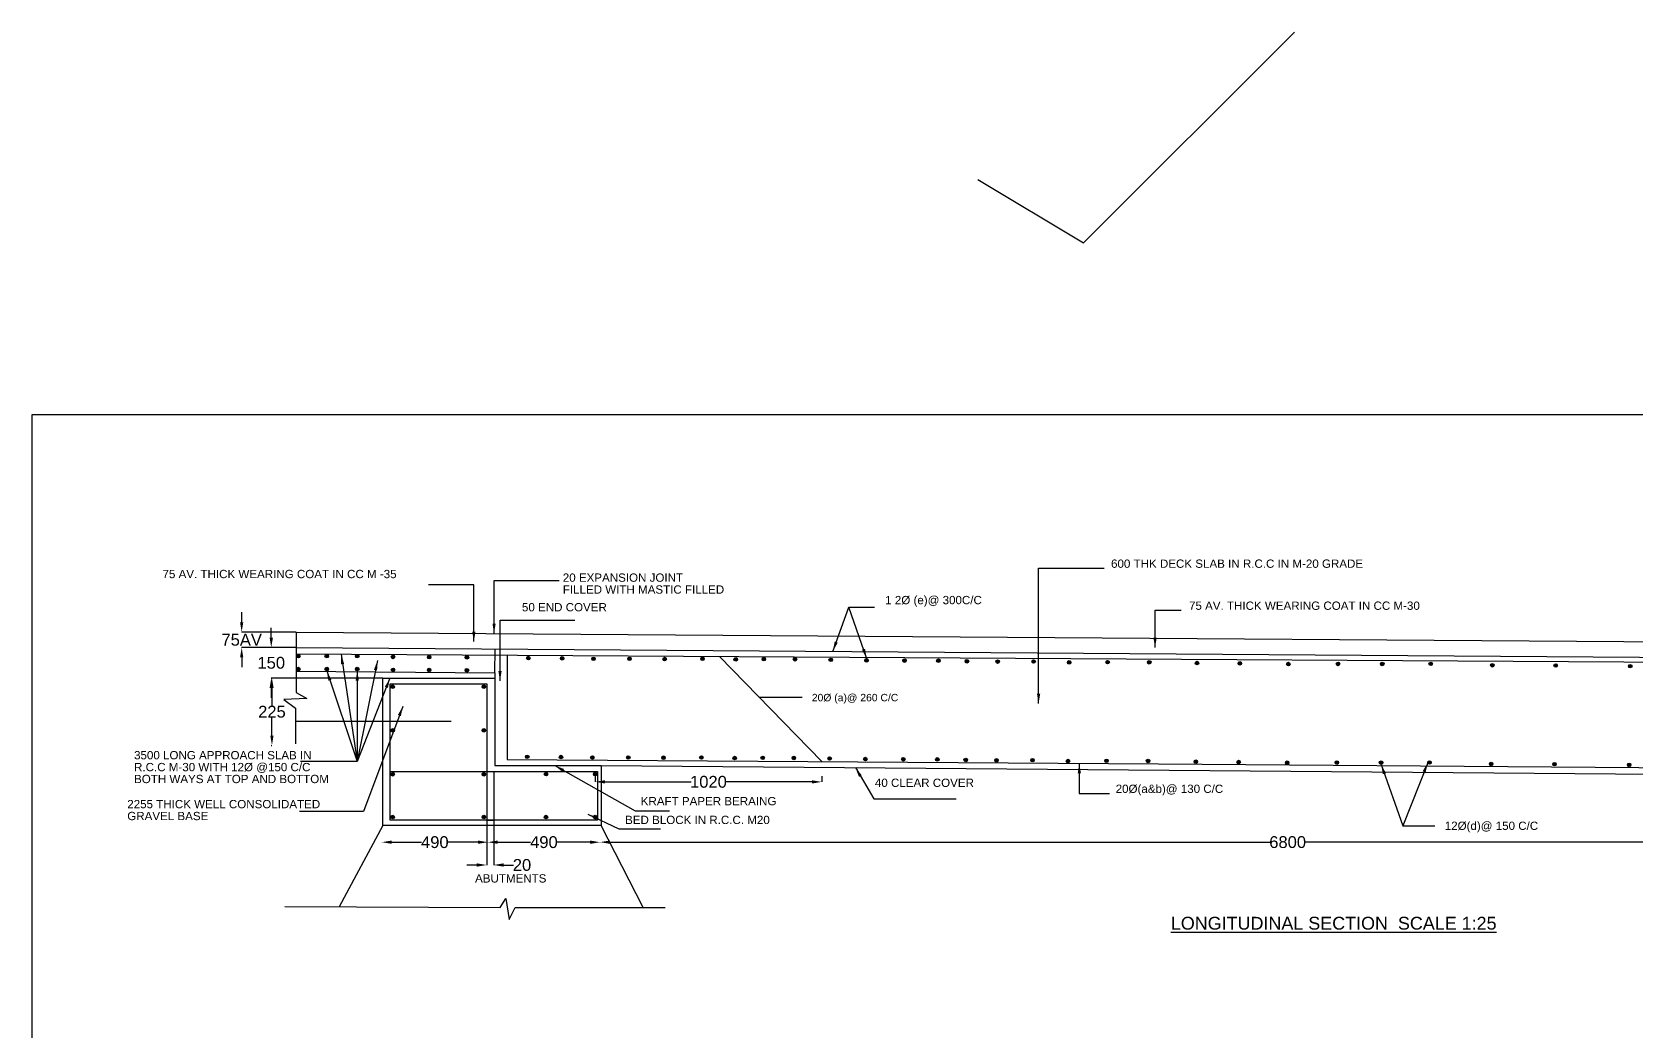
# Model space of a CAD drawing. Header units: inches. Extents: x 2768 to 15403, y -6280 to 4730.
# Drawn here: x 2768 to 10904, y -342 to 4730 of the extents above; entities that cross this region are included whole.
import ezdxf

# ---------------------------------------------------------------- set-up
doc = ezdxf.new("R2010")
doc.units = ezdxf.units.IN
doc.header["$MEASUREMENT"] = 0
doc.layers.add('DRAWING', color=7, linetype='Continuous')
doc.styles.get("Standard").update_dxf_attribs({"font": 'arial.ttf'})
doc.dimstyles.get("Standard").update_dxf_attribs({"dimtxt": 60, "dimasz": 50, "dimexe": 0.18, "dimexo": 0.0625, "dimgap": 0.09, "dimtad": 0, "dimtih": 1, "dimtoh": 1, "dimdec": 4, "dimzin": 0, "dimdsep": 46, "dimtxsty": 'Standard', "dimcen": 0.09, "dimadec": 0, "dimazin": 0, "dimtfac": 1, "dimtdec": 4, "dimtofl": 0, "dimtmove": 0, "dimatfit": 3, "dimfxl": 1, "dimtolj": 1, "dimtzin": 0, "dimarcsym": 0})

# ---------------------------------------------------------------- blocks, each defined once
blk = doc.blocks.new('*D4')
at = {"layer": 'Defpoints', "color": 0, "transparency": 16777216}
for p in [(4541.3, 620.4), (5078.7, 620.4), (5078.7, 620.4)]:
    blk.add_point(p, dxfattribs=at)
at = {"layer": 'DRAWING', "color": 0, "lineweight": -2, "transparency": 16777216}
for p, q in [((4541.3, 620.5), (4541.3, 620.6)), ((4591.3, 620.4), (4742.5, 620.4)), ((5028.7, 620.4), (4877.5, 620.4)), ((5078.7, 620.5), (5078.7, 620.6))]:
    blk.add_line(p, q, dxfattribs=at)
at = {"layer": 'DRAWING', "color": 0, "transparency": 16777216}
for points in [[(4591.3, 628.7), (4591.3, 612.1), (4541.3, 620.4)], [(5028.7, 628.7), (5028.7, 612.1), (5078.7, 620.4)]]:
    blk.add_solid(points, dxfattribs=at)
at = {"layer": 'DRAWING', "color": 0, "transparency": 16777216, "insert": (4810, 620.4), "char_height": 60, "attachment_point": 5}
blk.add_mtext('\\A1;490', dxfattribs=at)
blk = doc.blocks.new('*D5')
at = {"layer": 'Defpoints', "color": 0, "transparency": 16777216}
for p in [(5078.7, 620.4), (5647.3, 620.4), (5647.3, 620.4)]:
    blk.add_point(p, dxfattribs=at)
at = {"layer": 'DRAWING', "color": 0, "lineweight": -2, "transparency": 16777216}
for p, q in [((5078.7, 620.5), (5078.7, 620.6)), ((5128.7, 620.4), (5295.5, 620.4)), ((5597.3, 620.4), (5430.5, 620.4)), ((5647.3, 620.5), (5647.3, 620.6))]:
    blk.add_line(p, q, dxfattribs=at)
at = {"layer": 'DRAWING', "color": 0, "transparency": 16777216}
for points in [[(5128.7, 628.7), (5128.7, 612.1), (5078.7, 620.4)], [(5597.3, 628.7), (5597.3, 612.1), (5647.3, 620.4)]]:
    blk.add_solid(points, dxfattribs=at)
at = {"layer": 'DRAWING', "color": 0, "transparency": 16777216, "insert": (5363, 620.4), "char_height": 60, "attachment_point": 5}
blk.add_mtext('\\A1;490', dxfattribs=at)
blk = doc.blocks.new('*D6')
at = {"layer": 'Defpoints', "color": 0, "transparency": 16777216}
for p in [(5647.3, 620.4), (12620, 620.6), (12620, 603.4)]:
    blk.add_point(p, dxfattribs=at)
at = {"layer": 'DRAWING', "color": 0, "lineweight": -2, "transparency": 16777216}
for p, q in [((5647.3, 620.5), (5647.3, 620.8)), ((5697.3, 620.6), (9043.9, 620.6)), ((12570, 620.6), (9223.4, 620.6)), ((12620, 603.5), (12620, 620.8))]:
    blk.add_line(p, q, dxfattribs=at)
at = {"layer": 'DRAWING', "color": 0, "transparency": 16777216}
for points in [[(5697.3, 628.9), (5697.3, 612.2), (5647.3, 620.6)], [(12570, 628.9), (12570, 612.2), (12620, 620.6)]]:
    blk.add_solid(points, dxfattribs=at)
at = {"layer": 'DRAWING', "color": 0, "transparency": 16777216, "insert": (9133.7, 620.6), "char_height": 60, "attachment_point": 5}
blk.add_mtext('\\A1;6800', dxfattribs=at)
blk = doc.blocks.new('*D12')
at = {"layer": 'Defpoints', "color": 0, "transparency": 16777216}
for p in [(4107.4, 1686.5), (3830.7, 1607.5), (4107.4, 1607.5)]:
    blk.add_point(p, dxfattribs=at)
at = {"layer": 'DRAWING', "color": 0, "lineweight": -2, "transparency": 16777216}
for p, q in [((3830.7, 1736.5), (3830.7, 1786.5)), ((4107.3, 1686.5), (3830.5, 1686.5)), ((4107.3, 1607.5), (3830.5, 1607.5)), ((3830.7, 1557.5), (3830.7, 1507.5))]:
    blk.add_line(p, q, dxfattribs=at)
at = {"layer": 'DRAWING', "color": 0, "transparency": 16777216}
for points in [[(3822.3, 1736.5), (3839, 1736.5), (3830.7, 1686.5)], [(3822.3, 1557.5), (3839, 1557.5), (3830.7, 1607.5)]]:
    blk.add_solid(points, dxfattribs=at)
at = {"layer": 'DRAWING', "color": 0, "transparency": 16777216, "insert": (3830.7, 1647), "char_height": 60, "attachment_point": 5}
blk.add_mtext('\\A1;75AV', dxfattribs=at)
blk = doc.blocks.new('*D13')
at = {"layer": 'Defpoints', "color": 0, "transparency": 16777216}
for p in [(4107.3, 1607.5), (3980.6, 1452.6), (4107.3, 1452.6)]:
    blk.add_point(p, dxfattribs=at)
at = {"layer": 'DRAWING', "color": 0, "lineweight": -2, "transparency": 16777216}
for p, q in [((3980.6, 1657.5), (3980.6, 1707.5)), ((4107.3, 1607.5), (3980.4, 1607.5)), ((4107.3, 1452.6), (3980.4, 1452.6)), ((3980.6, 1402.6), (3980.6, 1352.6))]:
    blk.add_line(p, q, dxfattribs=at)
at = {"layer": 'DRAWING', "color": 0, "transparency": 16777216}
for points in [[(3972.3, 1657.5), (3989, 1657.5), (3980.6, 1607.5)], [(3972.3, 1402.6), (3989, 1402.6), (3980.6, 1452.6)]]:
    blk.add_solid(points, dxfattribs=at)
at = {"layer": 'DRAWING', "color": 0, "transparency": 16777216, "insert": (3980.6, 1530.1), "char_height": 60, "attachment_point": 5}
blk.add_mtext('\\A1;150', dxfattribs=at)
blk = doc.blocks.new('*D14')
at = {"layer": 'Defpoints', "color": 0, "transparency": 16777216}
for p in [(3980.6, 1452.6), (3980.6, 1111.4), (3984.1, 1111.4)]:
    blk.add_point(p, dxfattribs=at)
at = {"layer": 'DRAWING', "color": 0, "lineweight": -2, "transparency": 16777216}
for p, q in [((3980.7, 1452.6), (3984.3, 1452.6)), ((3984.1, 1402.6), (3984.1, 1312.7)), ((3984.1, 1161.4), (3984.1, 1251.3)), ((3980.7, 1111.4), (3984.3, 1111.4))]:
    blk.add_line(p, q, dxfattribs=at)
at = {"layer": 'DRAWING', "color": 0, "transparency": 16777216}
for points in [[(3975.8, 1402.6), (3992.5, 1402.6), (3984.1, 1452.6)], [(3975.8, 1161.4), (3992.5, 1161.4), (3984.1, 1111.4)]]:
    blk.add_solid(points, dxfattribs=at)
at = {"layer": 'DRAWING', "color": 0, "transparency": 16777216, "insert": (3984.1, 1282), "char_height": 60, "attachment_point": 5}
blk.add_mtext('\\A1;225', dxfattribs=at)
blk = doc.blocks.new('*D15')
at = {"layer": 'Defpoints', "color": 0, "transparency": 16777216}
for p in [(5622.8, 956.3), (6771.6, 956.3), (6771.6, 926.4)]:
    blk.add_point(p, dxfattribs=at)
at = {"layer": 'DRAWING', "color": 0, "lineweight": -2, "transparency": 16777216}
for p, q in [((5622.8, 956.2), (5622.8, 926.2)), ((5672.8, 926.4), (6110.4, 926.4)), ((6721.6, 926.4), (6283.9, 926.4)), ((6771.6, 956.2), (6771.6, 926.2))]:
    blk.add_line(p, q, dxfattribs=at)
at = {"layer": 'DRAWING', "color": 0, "transparency": 16777216}
for points in [[(5672.8, 934.7), (5672.8, 918.1), (5622.8, 926.4)], [(6721.6, 934.7), (6721.6, 918.1), (6771.6, 926.4)]]:
    blk.add_solid(points, dxfattribs=at)
at = {"layer": 'DRAWING', "color": 0, "transparency": 16777216, "insert": (6197.2, 926.4), "char_height": 60, "attachment_point": 5}
blk.add_mtext('\\A1;1020', dxfattribs=at)
blk = doc.blocks.new('*D19')
at = {"layer": 'Defpoints', "color": 0, "transparency": 16777216}
for p in [(5072.8, 732.2), (5108.4, 732.2), (5108.4, 504.7)]:
    blk.add_point(p, dxfattribs=at)
at = {"layer": 'DRAWING', "color": 0, "lineweight": -2, "transparency": 16777216}
for p, q in [((5072.8, 732.1), (5072.8, 504.5)), ((5108.4, 732.1), (5108.4, 504.5)), ((5022.8, 504.7), (4972.8, 504.7)), ((5158.4, 504.7), (5208.4, 504.7))]:
    blk.add_line(p, q, dxfattribs=at)
at = {"layer": 'DRAWING', "color": 0, "transparency": 16777216}
for points in [[(5022.8, 513), (5022.8, 496.3), (5072.8, 504.7)], [(5158.4, 513), (5158.4, 496.3), (5108.4, 504.7)]]:
    blk.add_solid(points, dxfattribs=at)
at = {"layer": 'DRAWING', "color": 0, "transparency": 16777216, "insert": (5251.9, 504.7), "char_height": 60, "attachment_point": 5}
blk.add_mtext('\\A1;20', dxfattribs=at)

msp = doc.modelspace()

# ---------------------------------------------------------------- hatches: boundary and pattern name
at = {"layer": 'DRAWING'}
h = msp.add_hatch(color=256, dxfattribs=at)
edge = h.paths.add_edge_path()
edge.add_arc((4117.95199, 1563.93519), 9.04123, 0, 360)
h = msp.add_hatch(color=256, dxfattribs=at)
edge = h.paths.add_edge_path()
edge.add_arc((4262.05612, 1563.93519), 9.04123, 0, 360)
h = msp.add_hatch(color=256, dxfattribs=at)
edge = h.paths.add_edge_path()
edge.add_arc((4416.59461, 1563.93519), 9.04123, 0, 360)
h = msp.add_hatch(color=256, dxfattribs=at)
edge = h.paths.add_edge_path()
edge.add_arc((4598.17656, 1560.35274), 9.04123, 0, 360)
h = msp.add_hatch(color=256, dxfattribs=at)
edge = h.paths.add_edge_path()
edge.add_arc((4781.00834, 1559.22521), 9.04123, 0, 360)
h = msp.add_hatch(color=256, dxfattribs=at)
edge = h.paths.add_edge_path()
edge.add_arc((4972.489, 1558.11043), 9.04123, 0, 360)
h = msp.add_hatch(color=256, dxfattribs=at)
edge = h.paths.add_edge_path()
edge.add_arc((5284.17733, 1554.16866), 9.04123, 0, 360)
h = msp.add_hatch(color=256, dxfattribs=at)
edge = h.paths.add_edge_path()
edge.add_arc((5455.41509, 1552.75566), 9.04123, 0, 360)
h = msp.add_hatch(color=256, dxfattribs=at)
edge = h.paths.add_edge_path()
edge.add_arc((5614.43484, 1550.7105), 9.04123, 0, 360)
h = msp.add_hatch(color=256, dxfattribs=at)
edge = h.paths.add_edge_path()
edge.add_arc((5796.68508, 1550.45274), 9.04123, 0, 360)
h = msp.add_hatch(color=256, dxfattribs=at)
edge = h.paths.add_edge_path()
edge.add_arc((5975.08451, 1549.1364), 9.04123, 0, 360)
h = msp.add_hatch(color=256, dxfattribs=at)
edge = h.paths.add_edge_path()
edge.add_arc((6166.98962, 1550.41714), 9.04123, 0, 360)
h = msp.add_hatch(color=256, dxfattribs=at)
edge = h.paths.add_edge_path()
edge.add_arc((6335.63899, 1547.72135), 9.04123, 0, 360)
h = msp.add_hatch(color=256, dxfattribs=at)
edge = h.paths.add_edge_path()
edge.add_arc((6477.97907, 1549.06925), 9.04123, 0, 360)
h = msp.add_hatch(color=256, dxfattribs=at)
edge = h.paths.add_edge_path()
edge.add_arc((6635.83487, 1548.3953), 9.04123, 0, 360)
h = msp.add_hatch(color=256, dxfattribs=at)
edge = h.paths.add_edge_path()
edge.add_arc((6817.21185, 1545.35974), 9.04123, 0, 360)
h = msp.add_hatch(color=256, dxfattribs=at)
edge = h.paths.add_edge_path()
edge.add_arc((6998.44081, 1542.39161), 9.04123, 0, 360)
h = msp.add_hatch(color=256, dxfattribs=at)
edge = h.paths.add_edge_path()
edge.add_arc((7190.95948, 1541.79796), 9.04123, 0, 360)
h = msp.add_hatch(color=256, dxfattribs=at)
edge = h.paths.add_edge_path()
edge.add_arc((7363.14738, 1541.20244), 9.04123, 0, 360)
h = msp.add_hatch(color=256, dxfattribs=at)
edge = h.paths.add_edge_path()
edge.add_arc((7507.53638, 1538.23429), 9.04123, 0, 360)
h = msp.add_hatch(color=256, dxfattribs=at)
edge = h.paths.add_edge_path()
edge.add_arc((7845.8532, 1537.05085), 9.04123, 0, 360)
h = msp.add_hatch(color=256, dxfattribs=at)
edge = h.paths.add_edge_path()
edge.add_arc((4117.95199, 1498.51685), 9.04123, 0, 360)
h = msp.add_hatch(color=256, dxfattribs=at)
edge = h.paths.add_edge_path()
edge.add_arc((4262.05612, 1498.51685), 9.04123, 0, 360)
h = msp.add_hatch(color=256, dxfattribs=at)
edge = h.paths.add_edge_path()
edge.add_arc((4416.59461, 1498.51685), 9.04123, 0, 360)
h = msp.add_hatch(color=256, dxfattribs=at)
edge = h.paths.add_edge_path()
edge.add_arc((4598.17656, 1494.9344), 9.04123, 0, 360)
h = msp.add_hatch(color=256, dxfattribs=at)
edge = h.paths.add_edge_path()
edge.add_arc((4781.00834, 1493.80687), 9.04123, 0, 360)
h = msp.add_hatch(color=256, dxfattribs=at)
edge = h.paths.add_edge_path()
edge.add_arc((4972.489, 1492.69209), 9.04123, 0, 360)
h = msp.add_hatch(color=256, dxfattribs=at)
edge = h.paths.add_edge_path()
edge.add_arc((7663.215, 1536.4534), 9.04123, 0, 360)
h = msp.add_hatch(color=256, dxfattribs=at)
edge = h.paths.add_edge_path()
edge.add_arc((8025.89384, 1532.30183), 9.04123, 0, 360)
h = msp.add_hatch(color=256, dxfattribs=at)
edge = h.paths.add_edge_path()
edge.add_arc((8221.09897, 1533.48431), 9.04123, 0, 360)
h = msp.add_hatch(color=256, dxfattribs=at)
edge = h.paths.add_edge_path()
edge.add_arc((8432.03762, 1532.89069), 9.04123, 0, 360)
h = msp.add_hatch(color=256, dxfattribs=at)
edge = h.paths.add_edge_path()
edge.add_arc((8673.87428, 1529.32891), 9.04123, 0, 360)
h = msp.add_hatch(color=256, dxfattribs=at)
edge = h.paths.add_edge_path()
edge.add_arc((8891.15757, 1527.36688), 9.04123, 0, 360)
h = msp.add_hatch(color=256, dxfattribs=at)
edge = h.paths.add_edge_path()
edge.add_arc((9137.30565, 1523.81695), 9.04123, 0, 360)
h = msp.add_hatch(color=256, dxfattribs=at)
edge = h.paths.add_edge_path()
edge.add_arc((9389.12922, 1524.7614), 9.04123, 0, 360)
h = msp.add_hatch(color=256, dxfattribs=at)
edge = h.paths.add_edge_path()
edge.add_arc((9613.34156, 1524.62463), 9.04123, 0, 360)
h = msp.add_hatch(color=256, dxfattribs=at)
edge = h.paths.add_edge_path()
edge.add_arc((9858.83338, 1525.19633), 9.04123, 0, 360)
h = msp.add_hatch(color=256, dxfattribs=at)
edge = h.paths.add_edge_path()
edge.add_arc((10171.39338, 1517.71908), 9.04123, 0, 360)
h = msp.add_hatch(color=256, dxfattribs=at)
edge = h.paths.add_edge_path()
edge.add_arc((10492.64591, 1516.72105), 9.04123, 0, 360)
h = msp.add_hatch(color=256, dxfattribs=at)
edge = h.paths.add_edge_path()
edge.add_arc((10870.75348, 1513.10265), 9.04123, 0, 360)
h = msp.add_hatch(color=256, dxfattribs=at)
edge = h.paths.add_edge_path()
edge.add_arc((4596.36886, 1409.27709), 9.04123, 0, 360)
h = msp.add_hatch(color=256, dxfattribs=at)
edge = h.paths.add_edge_path()
edge.add_arc((5058.33628, 1409.21796), 9.04123, 0, 360)
h = msp.add_hatch(color=256, dxfattribs=at)
edge = h.paths.add_edge_path()
edge.add_arc((4596.36886, 1187.76985), 9.04123, 0, 360)
h = msp.add_hatch(color=256, dxfattribs=at)
edge = h.paths.add_edge_path()
edge.add_arc((5058.33628, 1187.71072), 9.04123, 0, 360)
h = msp.add_hatch(color=256, dxfattribs=at)
edge = h.paths.add_edge_path()
edge.add_arc((5278.38538, 1053.64476), 9.04123, 0, 360)
h = msp.add_hatch(color=256, dxfattribs=at)
edge = h.paths.add_edge_path()
edge.add_arc((5449.62314, 1052.23175), 9.04123, 0, 360)
h = msp.add_hatch(color=256, dxfattribs=at)
edge = h.paths.add_edge_path()
edge.add_arc((5608.6429, 1050.18659), 9.04123, 0, 360)
h = msp.add_hatch(color=256, dxfattribs=at)
edge = h.paths.add_edge_path()
edge.add_arc((5790.89314, 1049.92884), 9.04123, 0, 360)
h = msp.add_hatch(color=256, dxfattribs=at)
edge = h.paths.add_edge_path()
edge.add_arc((6161.19767, 1049.89324), 9.04123, 0, 360)
h = msp.add_hatch(color=256, dxfattribs=at)
edge = h.paths.add_edge_path()
edge.add_arc((5969.29257, 1048.61249), 9.04123, 0, 360)
h = msp.add_hatch(color=256, dxfattribs=at)
edge = h.paths.add_edge_path()
edge.add_arc((6329.84704, 1047.19745), 9.04123, 0, 360)
h = msp.add_hatch(color=256, dxfattribs=at)
edge = h.paths.add_edge_path()
edge.add_arc((6472.18712, 1048.54534), 9.04123, 0, 360)
h = msp.add_hatch(color=256, dxfattribs=at)
edge = h.paths.add_edge_path()
edge.add_arc((6630.04292, 1047.87139), 9.04123, 0, 360)
h = msp.add_hatch(color=256, dxfattribs=at)
edge = h.paths.add_edge_path()
edge.add_arc((6811.4199, 1044.83583), 9.04123, 0, 360)
h = msp.add_hatch(color=256, dxfattribs=at)
edge = h.paths.add_edge_path()
edge.add_arc((6992.64886, 1041.86771), 9.04123, 0, 360)
h = msp.add_hatch(color=256, dxfattribs=at)
edge = h.paths.add_edge_path()
edge.add_arc((7185.16753, 1041.27406), 9.04123, 0, 360)
h = msp.add_hatch(color=256, dxfattribs=at)
edge = h.paths.add_edge_path()
edge.add_arc((7357.35543, 1040.67854), 9.04123, 0, 360)
h = msp.add_hatch(color=256, dxfattribs=at)
edge = h.paths.add_edge_path()
edge.add_arc((7501.74443, 1037.71038), 9.04123, 0, 360)
h = msp.add_hatch(color=256, dxfattribs=at)
edge = h.paths.add_edge_path()
edge.add_arc((7657.42305, 1035.92949), 9.04123, 0, 360)
h = msp.add_hatch(color=256, dxfattribs=at)
edge = h.paths.add_edge_path()
edge.add_arc((7840.06125, 1036.52694), 9.04123, 0, 360)
h = msp.add_hatch(color=256, dxfattribs=at)
edge = h.paths.add_edge_path()
edge.add_arc((8020.10189, 1031.77793), 9.04123, 0, 360)
h = msp.add_hatch(color=256, dxfattribs=at)
edge = h.paths.add_edge_path()
edge.add_arc((8215.30702, 1032.9604), 9.04123, 0, 360)
h = msp.add_hatch(color=256, dxfattribs=at)
edge = h.paths.add_edge_path()
edge.add_arc((8426.24567, 1032.36678), 9.04123, 0, 360)
h = msp.add_hatch(color=256, dxfattribs=at)
edge = h.paths.add_edge_path()
edge.add_arc((8668.08233, 1028.80501), 9.04123, 0, 360)
h = msp.add_hatch(color=256, dxfattribs=at)
edge = h.paths.add_edge_path()
edge.add_arc((8885.36563, 1026.84297), 9.04123, 0, 360)
h = msp.add_hatch(color=256, dxfattribs=at)
edge = h.paths.add_edge_path()
edge.add_arc((9131.51371, 1023.29305), 9.04123, 0, 360)
h = msp.add_hatch(color=256, dxfattribs=at)
edge = h.paths.add_edge_path()
edge.add_arc((9383.33727, 1024.2375), 9.04123, 0, 360)
h = msp.add_hatch(color=256, dxfattribs=at)
edge = h.paths.add_edge_path()
edge.add_arc((9607.54962, 1024.10073), 9.04123, 0, 360)
h = msp.add_hatch(color=256, dxfattribs=at)
edge = h.paths.add_edge_path()
edge.add_arc((9853.04144, 1024.67243), 9.04123, 0, 360)
h = msp.add_hatch(color=256, dxfattribs=at)
edge = h.paths.add_edge_path()
edge.add_arc((10165.60143, 1017.19517), 9.04123, 0, 360)
h = msp.add_hatch(color=256, dxfattribs=at)
edge = h.paths.add_edge_path()
edge.add_arc((10486.85397, 1016.19714), 9.04123, 0, 360)
h = msp.add_hatch(color=256, dxfattribs=at)
edge = h.paths.add_edge_path()
edge.add_arc((10864.96153, 1012.57874), 9.04123, 0, 360)
h = msp.add_hatch(color=256, dxfattribs=at)
edge = h.paths.add_edge_path()
edge.add_arc((4596.36886, 965.05077), 9.04123, 0, 360)
h = msp.add_hatch(color=256, dxfattribs=at)
edge = h.paths.add_edge_path()
edge.add_arc((5058.33628, 964.99164), 9.04123, 0, 360)
h = msp.add_hatch(color=256, dxfattribs=at)
edge = h.paths.add_edge_path()
edge.add_arc((5373.89119, 965.33928), 9.04123, 0, 360)
h = msp.add_hatch(color=256, dxfattribs=at)
edge = h.paths.add_edge_path()
edge.add_arc((5622.76683, 965.33928), 9.04123, 0, 360)
h = msp.add_hatch(color=256, dxfattribs=at)
edge = h.paths.add_edge_path()
edge.add_arc((4596.36886, 748.05183), 9.04123, 0, 360)
h = msp.add_hatch(color=256, dxfattribs=at)
edge = h.paths.add_edge_path()
edge.add_arc((5058.33628, 747.9927), 9.04123, 0, 360)
h = msp.add_hatch(color=256, dxfattribs=at)
edge = h.paths.add_edge_path()
edge.add_arc((5373.89119, 747.9927), 9.04123, 0, 360)
h = msp.add_hatch(color=256, dxfattribs=at)
edge = h.paths.add_edge_path()
edge.add_arc((5622.76683, 747.9927), 9.04123, 0, 360)

# ---------------------------------------------------------------- linework, layer by layer
msp.add_lwpolyline([(7563.17363, 3981.18441), (8098.17914, 3660.41043), (9168.19015, 4729.65709)])
for points in [[(2768.08657, 2789.24466), (15366.60707, 2789.24466), (15366.60707, -6280.31731), (2768.08657, -6280.31731)], [(4582.71764, 1423.84735), (5072.84411, 1423.84735), (5072.84411, 732.18714), (4582.71764, 732.18714)], [(4582.71764, 979.31016), (5634.06267, 979.31016), (5634.06267, 732.18714), (4582.71764, 732.18714)]]:
    msp.add_lwpolyline(points, close=True, dxfattribs=at)
for points in [[(4107.40411, 1686.51344), (4107.40411, 1379.8482), (4160.6705, 1349.91573), (4044.95884, 1344.02862), (4102.83825, 1300.95003), (4102.83825, 1118.98381)], [(4107.40411, 1686.51344), (14204.99642, 1615.58962), (14204.99642, 1536.1214), (14204.99642, 1310.73385), (14146.87093, 1280.69655), (14248.25608, 1266.72571), (14197.91314, 1229.70296), (14197.91314, 1040.24243)], [(4107.40411, 1607.53487), (14204.99642, 1536.1214)], [(4107.40411, 1487.27865), (5114.90317, 1479.91959), (5115.75527, 1600.40348)], [(14204.99642, 1513.40728), (4107.40411, 1574.94023)], [(5176.10904, 1568.42773), (5176.10904, 1040.71357), (8478.85787, 1017.08118), (11578.81839, 993.86122), (13169.60884, 987.7709), (13172.85031, 1519.697)], [(6771.3714, 1029.29887), (6252.44445, 1561.86873)], [(5114.90317, 1479.91959), (5114.90317, 1009.00293), (5653.92901, 1009.00293), (5653.92901, 704.57019), (4546.04186, 704.57019), (4546.04186, 1452.59162), (4107.40411, 1452.59162)], [(4546.04186, 1452.59162), (5114.90317, 1452.59162)], [(5653.92901, 1009.00293), (12646.05611, 952.58211), (12645.22021, 650.69694), (13743.07863, 650.70567), (13754.4143, 1391.7651), (14204.99642, 1391.7651)], [(6452.97351, 1356.06764), (6671.50387, 1356.06764)], [(4102.83825, 1235.10335), (4892.44055, 1235.10335)], [(5108.39016, 979.31016), (5108.39016, 704.57019)], [(4546.04186, 704.57019), (4325.65138, 293.0208)], [(5072.84411, 732.18714), (5108.39016, 732.18714)], [(5865.74339, 289.22656), (5653.92901, 704.57019)], [(4049.18709, 294.30692), (5141.26185, 289.22656), (5170.76321, 335.13689), (5187.21593, 228.57962), (5217.85201, 289.22656), (5977.67936, 289.22656)]]:
    msp.add_lwpolyline(points, dxfattribs=at)
for centre in [(4117.95199, 1563.93519), (4262.05612, 1563.93519), (4416.59461, 1563.93519), (4598.17656, 1560.35274), (4781.00834, 1559.22521), (4972.489, 1558.11043), (5284.17733, 1554.16866), (5455.41509, 1552.75566), (5614.43484, 1550.7105), (5796.68508, 1550.45274), (5975.08451, 1549.1364), (6166.98962, 1550.41714), (6335.63899, 1547.72135), (6477.97907, 1549.06925), (6635.83487, 1548.3953), (6817.21185, 1545.35974), (6998.44081, 1542.39161), (7190.95948, 1541.79796), (7363.14738, 1541.20244), (7507.53638, 1538.23429), (7845.8532, 1537.05085), (4117.95199, 1498.51685), (4262.05612, 1498.51685), (4416.59461, 1498.51685), (4598.17656, 1494.9344), (4781.00834, 1493.80687), (4972.489, 1492.69209), (7663.215, 1536.4534), (8025.89384, 1532.30183), (8221.09897, 1533.48431), (8432.03762, 1532.89069), (8673.87428, 1529.32891), (8891.15757, 1527.36688), (9137.30565, 1523.81695), (9389.12922, 1524.7614), (9613.34156, 1524.62463), (9858.83338, 1525.19633), (10171.39338, 1517.71908), (10492.64591, 1516.72105), (10870.75348, 1513.10265), (4596.36886, 1409.27709), (5058.33628, 1409.21796), (4596.36886, 1187.76985), (5058.33628, 1187.71072), (5278.38538, 1053.64476), (5449.62314, 1052.23175), (5608.6429, 1050.18659), (5790.89314, 1049.92884), (6161.19767, 1049.89324), (5969.29257, 1048.61249), (6329.84704, 1047.19745), (6472.18712, 1048.54534), (6630.04292, 1047.87139), (6811.4199, 1044.83583), (6992.64886, 1041.86771), (7185.16753, 1041.27406), (7357.35543, 1040.67854), (7501.74443, 1037.71038), (7657.42305, 1035.92949), (7840.06125, 1036.52694), (8020.10189, 1031.77793), (8215.30702, 1032.9604), (8426.24567, 1032.36678), (8668.08233, 1028.80501), (8885.36563, 1026.84297), (9131.51371, 1023.29305), (9383.33727, 1024.2375), (9607.54962, 1024.10073), (9853.04144, 1024.67243), (10165.60143, 1017.19517), (10486.85397, 1016.19714), (10864.96153, 1012.57874), (4596.36886, 965.05077), (5058.33628, 964.99164), (5373.89119, 965.33928), (5622.76683, 965.33928), (4596.36886, 748.05183), (5058.33628, 747.9927), (5373.89119, 747.9927), (5622.76683, 747.9927)]:
    msp.add_circle(centre, 9.04123, dxfattribs=at)

# ---------------------------------------------------------------- texts
for s, height, p in [('600 THK DECK SLAB IN R.C.C IN M-20 GRADE', 42, (8238.37086, 2012.2842)), ('75 AV. THICK WEARING COAT IN CC M -35', 42, (3429.38145, 1959.74126)), ('20 EXPANSION JOINT ', 42, (5458.8355, 1941.48112)), ('FILLED WITH MASTIC FILLED ', 42, (5458.8355, 1881.1136)), ('1 2Ø (e)@ 300C/C', 42, (7093.3629, 1827.59246)), ('50 END COVER', 42, (5251.69921, 1791.41136)), ('75 AV. THICK WEARING COAT IN CC M-30', 42, (8633.62642, 1799.08057)), ('20Ø (a)@ 260 C/C', 37.5790986, (6721.28019, 1335.18747)), ('3500 LONG APPROACH SLAB IN ', 42, (3285.13543, 1040.83521)), ('R.C.C M-30 WITH 12Ø @150 C/C', 42, (3285.13543, 980.46769)), ('BOTH WAYS AT TOP AND BOTTOM', 42, (3285.13543, 920.10017)), ('40 CLEAR COVER ', 42, (7041.05472, 900.82421)), ('20Ø(a&b)@ 130 C/C', 42, (8261.69898, 870.30686)), ('2255 THICK WELL CONSOLIDATED', 42, (3250.65344, 792.59219)), ('KRAFT PAPER BERAING ', 42, (5853.95023, 807.63289)), ('GRAVEL BASE', 42, (3250.65344, 732.22468)), ('BED BLOCK IN R.C.C. M20', 42, (5774.56652, 712.5028)), ('12Ø(d)@ 150 C/C', 42, (9930.18979, 682.72236)), ('ABUTMENTS ', 42, (5013.96645, 415.86542)), ('%%ULONGITUDINAL SECTION  SCALE 1:25', 65.0572089, (8541.55366, 176.89442))]:
    msp.add_text(s, height=height, dxfattribs=at).set_placement(p)

# ---------------------------------------------------------------- dimensions: what is measured, and where the dimension line sits
for base, p1, p2, text, picture, middle in [((3830.65336, 1607.53487), (4107.40411, 1686.51344), (4107.40411, 1607.53487), '75AV', '*D12', (3830.65336, 1647.02415)), ((3984.1315, 1111.40539), (3980.62133, 1452.59162), (3980.62133, 1111.40539), '225', '*D14', (3984.1315, 1281.9985))]:
    dim = msp.add_linear_dim(base=base, p1=p1, p2=p2, angle=90, text=text, dimstyle='Standard', dxfattribs=at)
    dim.commit()
    dim.dimension.update_dxf_attribs({"geometry": picture, "text_midpoint": middle})
dim = msp.add_linear_dim(base=(3980.62133, 1452.59162), p1=(4107.34161, 1607.53487), p2=(4107.34161, 1452.59162), angle=90, text='150', dimstyle='Standard', dxfattribs=at)
dim.commit()
dim.dimension.update_dxf_attribs({"geometry": '*D13', "text_midpoint": (3980.62133, 1530.06324), "dimtype": 160})
for base, p1, p2, text, picture, middle in [((6771.60552, 926.39277), (5622.76683, 956.29806), (6771.60552, 956.29806), '1020', '*D15', (6197.18618, 926.39277)), ((5078.70532, 620.39828), (4541.33975, 620.39828), (5078.70532, 620.39828), '490', '*D4', (4810.02253, 620.39828)), ((5108.39016, 504.67536), (5072.84411, 732.18714), (5108.39016, 732.18714), '20', '*D19', (5251.86351, 504.67536)), ((5647.33233, 620.39828), (5078.70532, 620.39828), (5647.33233, 620.39828), '490', '*D5', (5363.01883, 620.39828)), ((12620.0085, 620.57828), (5647.33233, 620.39828), (12620.0085, 603.44087), '6800', '*D6', (9133.67042, 620.57828))]:
    dim = msp.add_linear_dim(base=base, p1=p1, p2=p2, text=text, dimstyle='Standard', dxfattribs=at)
    dim.commit()
    dim.dimension.update_dxf_attribs({"geometry": picture, "text_midpoint": middle})

# ---------------------------------------------------------------- leaders
for points in [[(7870.95373, 1323.84264), (7870.95373, 2010.76227), (8202.84087, 2010.76227)], [(5007.83144, 1637.99631), (5007.83144, 1926.59111), (4778.5038, 1926.59111)], [(5110.32332, 1679.4691), (5110.32332, 1948.69431), (5440.58843, 1948.69431)], [(6827.67278, 1588.29624), (6909.57497, 1812.08744), (7039.84421, 1812.08744)], [(6999.81274, 1551.32814), (6909.57497, 1812.08744)], [(8461.47384, 1607.38224), (8461.47384, 1797.32406), (8593.15214, 1797.32406)], [(5140.52485, 1438.28586), (5140.52485, 1747.07431), (5520.51975, 1747.07431)], [(4334.47511, 1573.5565), (4416.59461, 1030.42135)], [(4416.59461, 1489.47562), (4416.59461, 1030.42135), (4128.35006, 1030.42135)], [(4262.05612, 1489.47562), (4416.59461, 1030.42135)], [(4519.12958, 1542.55665), (4416.59461, 1030.42135)], [(4582.57995, 1452.59162), (4416.59461, 1030.42135)], [(4647.63391, 1309.50445), (4447.90178, 775.32576), (4123.33327, 775.32576)], [(5417.72517, 1009.00293), (5825.49099, 779.08241), (6000.24783, 779.08241)], [(6942.1625, 998.60792), (7035.85725, 840.46908), (7453.61154, 840.46908)], [(8077.53893, 1019.95276), (8077.53893, 867.89553), (8231.11521, 867.89553)], [(9607.54962, 1015.0595), (9717.74882, 703.7163), (9880.72443, 703.7163)], [(9844.05901, 1023.64299), (9717.74882, 703.7163)], [(5586.24065, 762.46165), (5742.2735, 687.66837), (5954.4782, 687.66837)]]:
    msp.add_leader(points, dimstyle='Standard', override={"dimgap": 0.09, "dimtad": 0}, dxfattribs=at)

doc.saveas('drawing.dxf')
